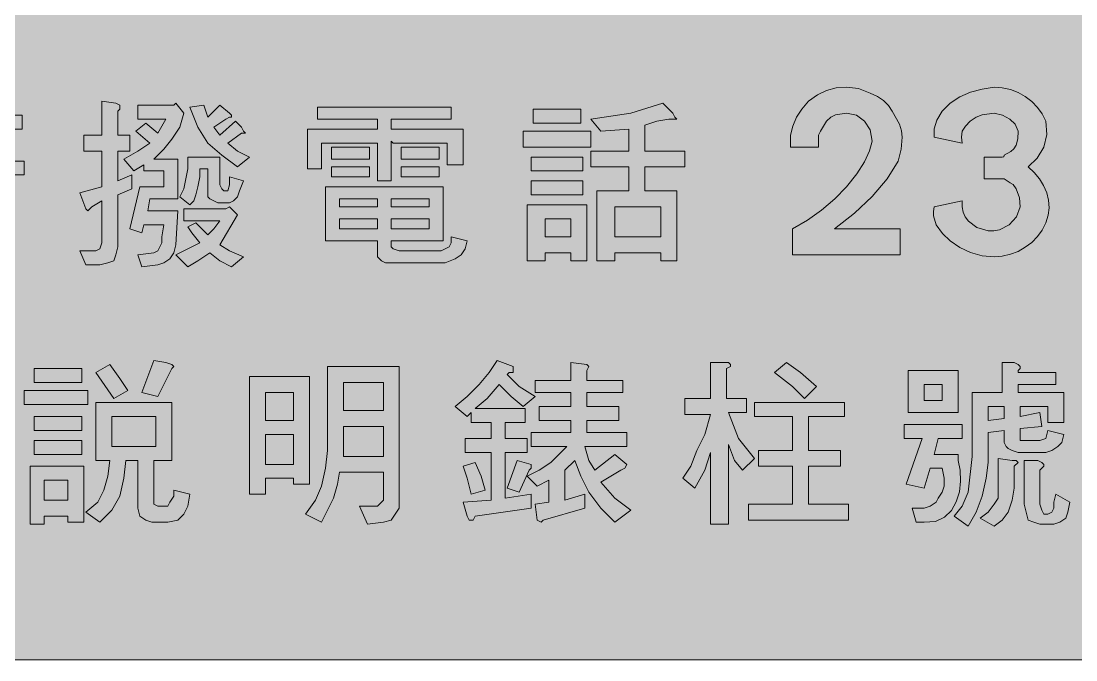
# Model space of a CAD drawing. Header units: metres. Extents: x 10 to 559, y 12 to 260.
# Drawn here: x 247.4 to 342.5, y 12.1 to 69.7 of the extents above; entities that cross this region are included whole.
import ezdxf

# ---------------------------------------------------------------- set-up
doc = ezdxf.new("R2010")
doc.units = ezdxf.units.M
doc.layers.add('FILL_FIREBRICK_C36B00', color=7, linetype='Continuous', true_color=0xc36b00)
doc.layers.add('FILL_WHITE_FFFFFF', color=7, linetype='Continuous', true_color=0xffffff)

msp = doc.modelspace()

# ---------------------------------------------------------------- hatches: boundary and pattern name
at = {"layer": 'FILL_FIREBRICK_C36B00', "true_color": 0xc36b00}
h = msp.add_hatch(color=7, dxfattribs=at)
h.dxf.hatch_style = 1
h.paths.add_polyline_path([(553.76, 259.97), (555.08, 259.58), (556.32, 258.96), (557.46, 258.12), (558.3, 256.98), (558.92, 255.74), (559.31, 254.42), (559.44, 253.08), (559.44, 19.26), (559.31, 17.91), (558.9, 16.56), (558.25, 15.32), (557.46, 14.22), (556.29, 13.28), (555.01, 12.6), (553.69, 12.2), (552.42, 12.06), (17.28, 12.06), (16.04, 12.2), (14.78, 12.6), (13.56, 13.28), (12.42, 14.22), (11.48, 15.36), (10.8, 16.61), (10.4, 17.92), (10.26, 19.26), (10.26, 253.08), (10.4, 254.34), (10.8, 255.6), (11.48, 256.93), (12.42, 258.12), (13.52, 259.04), (14.12, 259.36), (14.76, 259.56), (16.09, 259.97), (17.28, 260.1), (552.42, 260.1), (553.76, 259.97)])
at = {"layer": 'FILL_WHITE_FFFFFF', "true_color": 0xffffff}
h = msp.add_hatch(color=7, dxfattribs=at)
h.dxf.hatch_style = 1
h.paths.add_polyline_path([(316.8, 58.32), (316.8, 59.4), (317, 60.21), (317.34, 61), (317.81, 61.75), (318.42, 62.46), (319.23, 63.04), (320.06, 63.43), (320.93, 63.65), (321.84, 63.72), (322.92, 63.59), (324, 63.18), (324.64, 62.88), (325.19, 62.51), (325.65, 62.07), (325.98, 61.56), (326.63, 60.39), (326.82, 59.79), (326.88, 59.22), (326.77, 58.14), (326.52, 57.06), (325.52, 55.45), (324.18, 53.87), (322.57, 52.35), (320.76, 50.94), (326.7, 50.94), (326.7, 48.6), (316.98, 48.6), (316.98, 50.94), (318.32, 51.71), (319.61, 52.63), (320.8, 53.65), (321.84, 54.72), (322.79, 55.9), (323.48, 56.99), (323.94, 57.99), (324.18, 58.86), (323.99, 59.86), (323.48, 60.66), (322.74, 61.19), (321.84, 61.38), (320.87, 61.22), (320.45, 61), (320.04, 60.66), (319.5, 59.76), (319.34, 59.38), (319.32, 58.86), (319.32, 58.32), (316.8, 58.32)])
h = msp.add_hatch(color=7, dxfattribs=at)
h.dxf.hatch_style = 1
h.paths.add_polyline_path([(337.46, 53.73), (337.14, 54.54), (336.87, 54.95), (336.6, 55.08), (336.06, 55.44), (334.26, 55.44), (334.26, 57.42), (335.88, 57.42), (336.04, 57.44), (336.06, 57.6), (336.67, 57.92), (336.95, 58.16), (337.14, 58.5), (337.3, 59.06), (337.32, 59.76), (337.06, 60.37), (336.58, 60.84), (335.93, 61.18), (335.16, 61.38), (334.08, 61.22), (333.54, 61), (333, 60.66), (332.57, 60.21), (332.28, 59.76), (332.21, 59.22), (332.28, 58.68), (329.76, 59.22), (329.76, 59.95), (330.01, 60.75), (330.49, 61.55), (331.2, 62.28), (332.07, 62.86), (333.04, 63.27), (334.09, 63.55), (335.16, 63.72), (335.9, 63.66), (336.63, 63.5), (337.32, 63.23), (337.97, 62.87), (338.56, 62.42), (339.08, 61.9), (339.51, 61.31), (339.84, 60.66), (339.92, 59.46), (339.64, 58.32), (339.06, 57.32), (338.22, 56.52), (338.78, 56.02), (339.26, 55.45), (339.63, 54.85), (339.91, 54.2), (340.07, 53.53), (340.12, 52.85), (340.04, 52.16), (339.84, 51.48), (339.51, 50.83), (339.08, 50.24), (338.56, 49.72), (337.97, 49.28), (337.32, 48.91), (336.63, 48.65), (335.9, 48.48), (335.16, 48.42), (334.09, 48.52), (333.04, 48.8), (332.07, 49.26), (331.2, 49.86), (330.5, 50.51), (329.94, 51.3), (329.71, 52.11), (329.69, 52.52), (329.76, 52.92), (332.28, 53.46), (332.27, 52.94), (332.37, 52.46), (332.56, 52.02), (332.84, 51.64), (333.62, 51.06), (334.62, 50.76), (335.15, 50.75), (335.65, 50.84), (336.53, 51.3), (337.18, 52.03), (337.5, 52.92), (337.46, 53.73)])
h = msp.add_hatch(color=7, dxfattribs=at)
h.dxf.hatch_style = 1
h.paths.add_polyline_path([(239.4, 61.2), (242.82, 61.2), (242.82, 62.46), (244.08, 62.28), (244.26, 62.28), (244.44, 62.1), (244.44, 61.92), (244.26, 61.74), (244.26, 61.2), (247.5, 61.2), (247.5, 59.94), (244.26, 59.94), (244.26, 59.04), (246.96, 59.04), (246.96, 57.78), (244.26, 57.78), (244.26, 57.06), (247.68, 57.06), (247.68, 55.8), (239.22, 55.8), (239.22, 57.06), (242.82, 57.06), (242.82, 57.78), (239.94, 57.78), (239.94, 59.04), (242.82, 59.04), (242.82, 59.94), (239.4, 59.94), (239.4, 61.2)])
h = msp.add_hatch(color=7, dxfattribs=at)
h.dxf.hatch_style = 1
h.paths.add_polyline_path([(255.96, 62.28), (256.32, 62.1), (256.32, 61.74), (256.14, 61.56), (256.14, 59.4), (257.22, 59.4), (257.22, 57.96), (256.14, 57.96), (256.14, 55.26), (257.4, 55.8), (257.4, 54.54), (256.14, 54), (256.14, 49.32), (255.96, 48.6), (255.78, 48.06), (255.24, 47.88), (254.52, 47.7), (253.26, 47.7), (252.72, 48.96), (254.16, 48.96), (254.52, 49.14), (254.7, 49.68), (254.7, 53.46), (253.8, 52.92), (253.62, 52.74), (253.44, 52.56), (253.26, 52.74), (252.72, 54.18), (254.7, 54.72), (254.7, 57.96), (253.08, 57.96), (253.08, 59.4), (254.7, 59.4), (254.7, 62.46), (255.96, 62.28)])
h = msp.add_hatch(color=7, dxfattribs=at)
h.dxf.hatch_style = 1
h.paths.add_polyline_path([(261.18, 62.1), (261.36, 62.28), (262.08, 61.38), (261.72, 60.12), (261, 59.04), (260.28, 58.14), (259.38, 57.24), (261.54, 57.24), (261.54, 53.64), (259.02, 53.64), (258.84, 52.56), (261.54, 52.56), (261.36, 49.5), (261.18, 48.78), (260.82, 48.24), (260.28, 47.88), (259.74, 47.7), (258.3, 47.52), (257.94, 48.6), (259.38, 48.78), (259.74, 48.96), (260.1, 49.68), (260.1, 50.22), (260.28, 51.3), (258.48, 51.3), (258.3, 50.58), (257.22, 50.94), (258.12, 54.72), (260.28, 54.72), (260.28, 56.16), (258.48, 56.16), (258.48, 56.7), (257.58, 56.16), (256.68, 57.24), (257.94, 57.96), (259.02, 58.68), (257.76, 59.76), (258.66, 60.48), (259.74, 59.58), (260.46, 60.84), (257.94, 60.84), (257.94, 62.1), (261.18, 62.1)])
h = msp.add_hatch(color=7, dxfattribs=at)
h.dxf.hatch_style = 1
h.paths.add_polyline_path([(264.24, 61.02), (265.32, 62.1), (266.22, 61.38), (266.4, 61.2), (266.4, 61.02), (266.22, 61.02), (265.86, 60.84), (264.78, 60.12), (265.32, 59.4), (266.76, 60.66), (267.3, 60.12), (267.48, 59.76), (267.66, 59.58), (267.3, 59.58), (266.04, 58.68), (266.94, 57.96), (268.02, 57.42), (266.94, 56.52), (265.5, 57.6), (264.24, 58.68), (263.34, 60.12), (262.62, 61.92), (263.88, 62.1), (264.24, 61.02)])
h = msp.add_hatch(color=7, dxfattribs=at)
h.dxf.hatch_style = 1
h.paths.add_polyline_path([(286.2, 61.92), (286.2, 60.84), (280.8, 60.84), (280.8, 59.94), (287.28, 59.94), (287.28, 56.7), (285.84, 56.7), (285.84, 58.68), (280.98, 58.68), (280.8, 58.86), (280.8, 55.26), (279.54, 55.26), (279.54, 58.68), (274.5, 58.68), (274.5, 56.34), (273.24, 56.34), (273.24, 59.94), (279.54, 59.94), (279.54, 60.84), (274.14, 60.84), (274.14, 61.92), (286.2, 61.92)])
h = msp.add_hatch(color=7, dxfattribs=at)
h.dxf.hatch_style = 1
h.paths.add_polyline_path([(305.28, 62.28), (306.18, 61.38), (306.36, 61.02), (306.54, 60.84), (305.82, 60.84), (304.74, 60.66), (303.66, 60.3), (303.66, 57.96), (307.26, 57.96), (307.26, 56.52), (303.66, 56.52), (303.66, 54.36), (306.54, 54.36), (306.54, 48.06), (305.1, 48.06), (305.1, 48.78), (300.96, 48.78), (300.96, 48.06), (299.34, 48.06), (299.34, 54.36), (302.22, 54.36), (302.22, 56.52), (298.8, 56.52), (298.8, 57.96), (302.22, 57.96), (302.22, 59.94), (299.7, 59.76), (298.8, 60.84), (302.4, 61.38), (305.28, 62.28)])
h.paths.add_polyline_path([(305.1, 52.92), (300.96, 52.92), (300.96, 50.22), (305.1, 50.22), (305.1, 52.92)], flags=16)
h = msp.add_hatch(color=7, dxfattribs=at)
h.dxf.hatch_style = 1
h.paths.add_polyline_path([(297.9, 61.74), (297.9, 60.48), (293.58, 60.48), (293.58, 61.74), (297.9, 61.74)])
h = msp.add_hatch(color=7, dxfattribs=at)
h.dxf.hatch_style = 1
h.paths.add_polyline_path([(298.8, 59.76), (298.8, 58.32), (292.68, 58.32), (292.68, 59.76), (298.8, 59.76)])
h = msp.add_hatch(color=7, dxfattribs=at)
h.dxf.hatch_style = 1
h.paths.add_polyline_path([(278.82, 58.32), (278.82, 57.24), (275.4, 57.24), (275.4, 58.32), (278.82, 58.32)])
h = msp.add_hatch(color=7, dxfattribs=at)
h.dxf.hatch_style = 1
h.paths.add_polyline_path([(285.12, 58.32), (285.12, 57.24), (281.7, 57.24), (281.7, 58.32), (285.12, 58.32)])
h = msp.add_hatch(color=7, dxfattribs=at)
h.dxf.hatch_style = 1
h.paths.add_polyline_path([(265.32, 54.9), (265.5, 54.54), (265.68, 54.36), (266.04, 54.36), (266.22, 54.9), (266.22, 55.62), (267.48, 55.26), (267.12, 54.36), (266.94, 53.82), (266.76, 53.64), (266.58, 53.46), (266.22, 53.28), (265.14, 53.28), (264.78, 53.46), (264.42, 53.64), (264.24, 53.82), (264.24, 56.34), (263.52, 56.34), (263.52, 55.62), (263.34, 54.72), (263.16, 54), (262.98, 53.46), (262.62, 53.1), (261.72, 53.82), (262.08, 54.54), (262.44, 56.34), (262.44, 57.42), (265.32, 57.42), (265.32, 54.9)])
h = msp.add_hatch(color=7, dxfattribs=at)
h.dxf.hatch_style = 1
h.paths.add_polyline_path([(298.08, 57.42), (298.08, 56.16), (293.4, 56.16), (293.4, 57.42), (298.08, 57.42)])
h = msp.add_hatch(color=7, dxfattribs=at)
h.dxf.hatch_style = 1
h.paths.add_polyline_path([(278.82, 56.52), (278.82, 55.62), (275.4, 55.62), (275.4, 56.52), (278.82, 56.52)])
h = msp.add_hatch(color=7, dxfattribs=at)
h.dxf.hatch_style = 1
h.paths.add_polyline_path([(285.12, 56.52), (285.12, 55.62), (281.7, 55.62), (281.7, 56.52), (285.12, 56.52)])
h = msp.add_hatch(color=7, dxfattribs=at)
h.dxf.hatch_style = 1
h.paths.add_polyline_path([(298.08, 55.26), (298.08, 54), (293.4, 54), (293.4, 55.26), (298.08, 55.26)])
h = msp.add_hatch(color=7, dxfattribs=at)
h.dxf.hatch_style = 1
h.paths.add_polyline_path([(280.98, 49.14), (281.52, 48.96), (285.3, 48.96), (285.66, 49.14), (286.02, 49.32), (286.2, 49.68), (286.2, 50.22), (287.64, 49.86), (287.46, 49.14), (287.1, 48.6), (286.56, 48.24), (285.66, 47.88), (280.26, 47.88), (279.9, 48.06), (279.54, 48.42), (279.54, 49.86), (274.86, 49.86), (274.86, 54.72), (285.48, 54.72), (285.48, 49.86), (280.8, 49.86), (280.8, 49.32), (280.98, 49.14)])
h.paths.add_polyline_path([(284.22, 52.92), (284.22, 53.64), (280.8, 53.64), (280.8, 52.92), (284.22, 52.92)], flags=16)
h.paths.add_polyline_path([(276.12, 52.92), (279.54, 52.92), (279.54, 53.64), (276.12, 53.64), (276.12, 52.92)], flags=16)
h.paths.add_polyline_path([(280.8, 51.84), (280.8, 50.94), (284.22, 50.94), (284.22, 51.84), (280.8, 51.84)], flags=16)
h.paths.add_polyline_path([(279.54, 51.84), (276.12, 51.84), (276.12, 50.94), (279.54, 50.94), (279.54, 51.84)], flags=16)
h = msp.add_hatch(color=7, dxfattribs=at)
h.dxf.hatch_style = 1
h.paths.add_polyline_path([(265.86, 52.74), (266.22, 52.92), (266.94, 52.2), (265.32, 49.5), (266.22, 48.96), (267.48, 48.42), (266.4, 47.52), (265.32, 48.06), (264.42, 48.78), (263.34, 48.06), (262.44, 47.52), (261.36, 48.6), (263.52, 49.68), (262.8, 50.58), (262.44, 51.12), (263.16, 51.48), (264.24, 50.4), (264.78, 50.94), (265.32, 51.66), (262.08, 51.66), (262.08, 52.74), (265.86, 52.74)])
h = msp.add_hatch(color=7, dxfattribs=at)
h.dxf.hatch_style = 1
h.paths.add_polyline_path([(298.44, 53.1), (298.44, 48.06), (297, 48.06), (297, 48.78), (294.66, 48.78), (294.66, 48.06), (293.04, 48.06), (293.04, 53.1), (298.44, 53.1)])
h.paths.add_polyline_path([(297, 51.84), (294.66, 51.84), (294.66, 50.22), (297, 50.22), (297, 51.84)], flags=16)
h = msp.add_hatch(color=7, dxfattribs=at)
h.dxf.hatch_style = 1
h.paths.add_polyline_path([(259.38, 39.06), (260.46, 38.88), (261, 38.7), (261.18, 38.52), (261, 38.34), (259.74, 35.82), (258.3, 36.18), (259.38, 39.06)])
h = msp.add_hatch(color=7, dxfattribs=at)
h.dxf.hatch_style = 1
h.paths.add_polyline_path([(287.64, 35.82), (288.72, 36.9), (289.62, 37.98), (290.34, 39.06), (291.78, 38.52), (291.78, 37.98), (291.42, 37.98), (291.24, 37.8), (292.32, 36.72), (293.76, 35.82), (292.68, 34.92), (291.6, 35.82), (290.52, 36.9), (289.44, 35.64), (288.36, 34.74), (292.86, 34.74), (292.86, 33.48), (291.06, 33.48), (291.06, 32.04), (293.04, 32.04), (293.04, 30.78), (291.06, 30.78), (291.06, 26.64), (293.4, 27), (293.4, 25.74), (288.36, 25.02), (288.18, 24.66), (287.82, 24.66), (287.64, 25.02), (287.28, 26.28), (289.8, 26.46), (289.8, 30.78), (287.46, 30.78), (287.46, 32.04), (289.8, 32.04), (289.8, 33.48), (288, 33.48), (288, 34.38), (287.64, 34.02), (286.56, 34.92), (287.64, 35.82)])
h = msp.add_hatch(color=7, dxfattribs=at)
h.dxf.hatch_style = 1
h.paths.add_polyline_path([(252.9, 38.34), (252.9, 37.08), (248.58, 37.08), (248.58, 38.34), (252.9, 38.34)])
h = msp.add_hatch(color=7, dxfattribs=at)
h.dxf.hatch_style = 1
h.paths.add_polyline_path([(254.16, 37.98), (255.42, 38.7), (256.32, 37.44), (257.04, 36.36), (255.78, 35.64), (254.16, 37.98)])
h = msp.add_hatch(color=7, dxfattribs=at)
h.dxf.hatch_style = 1
h.paths.add_polyline_path([(280.8, 24.66), (280.08, 24.48), (278.64, 24.3), (277.92, 25.92), (279.54, 25.92), (280.08, 26.46), (280.08, 28.98), (276.12, 28.98), (275.94, 27.9), (275.58, 26.64), (274.5, 24.48), (273.06, 25.2), (273.96, 26.46), (274.5, 27.72), (274.86, 29.34), (275.04, 30.96), (275.04, 38.52), (281.52, 38.52), (281.52, 25.74), (280.8, 24.66)])
h.paths.add_polyline_path([(276.48, 37.08), (276.48, 34.56), (280.08, 34.56), (280.08, 37.08), (276.48, 37.08)], flags=16)
h.paths.add_polyline_path([(280.08, 33.12), (276.48, 33.12), (276.48, 30.42), (280.08, 30.42), (280.08, 33.12)], flags=16)
h = msp.add_hatch(color=7, dxfattribs=at)
h.dxf.hatch_style = 1
h.paths.add_polyline_path([(297, 37.26), (297, 38.88), (298.44, 38.7), (298.62, 38.52), (298.44, 38.16), (298.44, 37.26), (301.68, 37.26), (301.68, 36.18), (298.44, 36.18), (298.44, 34.92), (301.32, 34.92), (301.32, 33.66), (298.44, 33.66), (298.44, 32.58), (302.04, 32.58), (302.04, 31.32), (298.26, 31.32), (298.62, 30.06), (299.16, 29.16), (300.96, 30.6), (302.04, 29.7), (301.86, 29.34), (301.5, 29.16), (299.7, 28.08), (300.96, 26.64), (302.4, 25.56), (300.96, 24.48), (299.7, 25.74), (298.62, 27.18), (297.9, 28.62), (297.36, 30.06), (296.46, 29.16), (296.46, 26.46), (298.26, 27), (298.26, 25.74), (294.48, 24.66), (294.3, 24.48), (293.94, 24.66), (293.76, 26.1), (295.02, 26.28), (295.02, 28.26), (293.94, 27.72), (293.04, 28.62), (294.12, 29.16), (295.2, 29.88), (296.64, 31.32), (293.4, 31.32), (293.4, 32.58), (297, 32.58), (297, 33.66), (294.12, 33.66), (294.12, 34.92), (297, 34.92), (297, 36.18), (293.76, 36.18), (293.76, 37.26), (297, 37.26)])
h = msp.add_hatch(color=7, dxfattribs=at)
h.dxf.hatch_style = 1
h.paths.add_polyline_path([(310.86, 38.88), (311.22, 38.88), (311.4, 38.7), (311.4, 38.52), (311.04, 38.34), (311.04, 35.64), (312.84, 35.64), (312.84, 34.38), (311.22, 34.38), (312.12, 32.04), (313.56, 30.24), (312.48, 29.16), (311.76, 30.06), (311.22, 31.5), (311.22, 24.3), (309.6, 24.3), (309.6, 30.78), (309.06, 29.16), (308.16, 27.54), (307.08, 28.44), (307.8, 29.52), (308.34, 30.96), (309.06, 32.4), (309.6, 34.2), (307.26, 34.2), (307.26, 35.64), (309.6, 35.64), (309.6, 38.88), (310.86, 38.88)])
h = msp.add_hatch(color=7, dxfattribs=at)
h.dxf.hatch_style = 1
h.paths.add_polyline_path([(317.7, 37.98), (319.14, 36.72), (318.06, 35.64), (316.98, 36.72), (315.36, 37.98), (316.44, 38.88), (317.7, 37.98)])
h = msp.add_hatch(color=7, dxfattribs=at)
h.dxf.hatch_style = 1
h.paths.add_polyline_path([(331.92, 34.38), (327.42, 34.38), (327.42, 38.16), (331.92, 38.16), (331.92, 34.38)])
h.paths.add_polyline_path([(330.48, 36.9), (328.86, 36.9), (328.86, 35.46), (330.48, 35.46), (330.48, 36.9)], flags=16)
h = msp.add_hatch(color=7, dxfattribs=at)
h.dxf.hatch_style = 1
h.paths.add_polyline_path([(335.88, 38.88), (336.96, 38.88), (337.32, 38.7), (337.5, 38.52), (337.5, 38.34), (337.32, 38.16), (337.32, 37.98), (340.74, 37.98), (340.74, 36.9), (337.32, 36.9), (337.32, 36.18), (341.46, 36.18), (341.46, 33.48), (340.02, 33.48), (340.02, 34.92), (337.5, 34.92), (337.5, 34.02), (339.3, 34.38), (339.48, 33.12), (337.5, 32.94), (337.5, 31.86), (339.3, 31.86), (339.84, 32.04), (340.02, 32.76), (341.46, 32.4), (341.28, 31.68), (340.92, 31.32), (340.38, 30.96), (339.84, 30.78), (337.32, 30.78), (336.78, 30.96), (336.42, 31.14), (336.24, 31.32), (336.06, 31.68), (336.06, 32.76), (334.62, 32.58), (334.62, 29.88), (334.44, 28.44), (334.08, 26.82), (333.54, 25.38), (332.82, 24.12), (331.56, 25.02), (332.28, 25.92), (332.82, 27.18), (333.18, 30.42), (333.18, 36.18), (335.88, 36.18), (335.88, 38.88)])
h.paths.add_polyline_path([(336.06, 34.92), (334.62, 34.92), (334.62, 33.66), (336.06, 33.84), (336.06, 34.92)], flags=16)
h = msp.add_hatch(color=7, dxfattribs=at)
h.dxf.hatch_style = 1
h.paths.add_polyline_path([(271.98, 27.9), (271.98, 28.44), (269.46, 28.44), (269.46, 27), (268.02, 27), (268.02, 37.62), (273.42, 37.62), (273.42, 27.9), (271.98, 27.9)])
h.paths.add_polyline_path([(269.46, 36.18), (269.46, 33.66), (271.98, 33.66), (271.98, 36.18), (269.46, 36.18)], flags=16)
h.paths.add_polyline_path([(271.98, 32.4), (269.46, 32.4), (269.46, 29.7), (271.98, 29.7), (271.98, 32.4)], flags=16)
h = msp.add_hatch(color=7, dxfattribs=at)
h.dxf.hatch_style = 1
h.paths.add_polyline_path([(253.44, 36.36), (253.44, 35.1), (247.68, 35.1), (247.68, 36.36), (253.44, 36.36)])
h = msp.add_hatch(color=7, dxfattribs=at)
h.dxf.hatch_style = 1
h.paths.add_polyline_path([(261, 35.28), (261, 30.06), (259.38, 30.06), (259.38, 26.1), (259.74, 25.92), (260.64, 25.92), (260.82, 26.28), (261.18, 26.82), (261.18, 27.36), (262.62, 27), (262.44, 25.92), (262.08, 25.2), (261.54, 24.66), (260.64, 24.48), (259.2, 24.48), (258.66, 24.66), (258.12, 25.02), (257.94, 25.74), (257.94, 30.06), (256.86, 30.06), (256.68, 28.44), (256.32, 26.82), (255.6, 25.56), (254.52, 24.48), (253.26, 25.38), (254.34, 26.28), (254.88, 27.36), (255.24, 28.62), (255.42, 30.06), (254.16, 30.06), (254.16, 35.28), (261, 35.28)])
h.paths.add_polyline_path([(259.56, 34.02), (255.6, 34.02), (255.6, 31.32), (259.56, 31.32), (259.56, 34.02)], flags=16)
h = msp.add_hatch(color=7, dxfattribs=at)
h.dxf.hatch_style = 1
h.paths.add_polyline_path([(321.66, 35.28), (321.66, 34.02), (318.42, 34.02), (318.42, 30.96), (321.3, 30.96), (321.3, 29.52), (318.42, 29.52), (318.42, 26.1), (322.02, 26.1), (322.02, 24.66), (313.02, 24.66), (313.02, 26.1), (316.98, 26.1), (316.98, 29.52), (313.92, 29.52), (313.92, 30.96), (316.98, 30.96), (316.98, 34.02), (313.56, 34.02), (313.56, 35.28), (321.66, 35.28)])
h = msp.add_hatch(color=7, dxfattribs=at)
h.dxf.hatch_style = 1
h.paths.add_polyline_path([(252.9, 34.02), (252.9, 32.76), (248.58, 32.76), (248.58, 34.02), (252.9, 34.02)])
h = msp.add_hatch(color=7, dxfattribs=at)
h.dxf.hatch_style = 1
h.paths.add_polyline_path([(332.28, 33.3), (332.28, 32.04), (330.12, 32.04), (329.76, 30.6), (331.92, 30.6), (331.92, 30.06), (332.1, 29.16), (332.14, 28.19), (332.03, 27.23), (331.75, 26.32), (331.31, 25.53), (330.69, 24.92), (329.88, 24.55), (328.86, 24.48), (328.14, 24.48), (327.78, 25.74), (328.86, 25.74), (329.4, 25.92), (329.94, 26.28), (330.12, 26.64), (330.48, 27.18), (330.66, 27.72), (330.66, 28.44), (330.48, 29.34), (329.4, 29.34), (328.86, 27.54), (327.24, 27.9), (328.68, 32.04), (327.06, 32.04), (327.06, 33.3), (332.28, 33.3)])
h = msp.add_hatch(color=7, dxfattribs=at)
h.dxf.hatch_style = 1
h.paths.add_polyline_path([(252.9, 31.86), (252.9, 30.6), (248.58, 30.6), (248.58, 31.86), (252.9, 31.86)])
h = msp.add_hatch(color=7, dxfattribs=at)
h.dxf.hatch_style = 1
h.paths.add_polyline_path([(253.08, 29.52), (253.08, 24.48), (251.64, 24.48), (251.64, 25.02), (249.48, 25.02), (249.48, 24.3), (248.22, 24.3), (248.22, 29.52), (253.08, 29.52)])
h.paths.add_polyline_path([(251.64, 28.26), (249.48, 28.26), (249.48, 26.46), (251.64, 26.46), (251.64, 28.26)], flags=16)
h = msp.add_hatch(color=7, dxfattribs=at)
h.dxf.hatch_style = 1
h.paths.add_polyline_path([(288.9, 28.62), (289.26, 27.36), (288, 27), (287.64, 28.44), (287.28, 29.52), (288.36, 29.88), (288.9, 28.62)])
h = msp.add_hatch(color=7, dxfattribs=at)
h.dxf.hatch_style = 1
h.paths.add_polyline_path([(292.14, 30.06), (293.4, 29.7), (293.4, 29.34), (293.22, 29.16), (292.32, 27.18), (291.24, 27.54), (292.14, 30.06)])
h = msp.add_hatch(color=7, dxfattribs=at)
h.dxf.hatch_style = 1
h.paths.add_polyline_path([(334.62, 25.38), (335.16, 26.1), (335.52, 26.64), (335.52, 30.24), (336.78, 30.06), (337.14, 30.06), (337.32, 29.88), (336.96, 29.52), (336.96, 27.54), (336.78, 26.46), (336.42, 25.38), (335.88, 24.66), (335.16, 24.12), (333.9, 24.84), (334.62, 25.38)])
h = msp.add_hatch(color=7, dxfattribs=at)
h.dxf.hatch_style = 1
h.paths.add_polyline_path([(339.12, 30.06), (339.48, 29.88), (339.66, 29.7), (339.66, 29.52), (339.3, 29.16), (339.3, 26.1), (339.48, 25.56), (339.66, 25.2), (340.02, 25.2), (340.38, 25.38), (340.56, 25.74), (340.56, 26.28), (340.74, 27), (342, 26.28), (341.82, 25.38), (341.64, 24.84), (341.1, 24.48), (340.56, 24.3), (339.3, 24.3), (338.76, 24.48), (338.22, 24.66), (337.86, 26.1), (337.86, 30.06), (339.12, 30.06)])

# ---------------------------------------------------------------- linework, layer by layer
at = {"layer": 'FILL_FIREBRICK_C36B00', "lineweight": 0, "true_color": 0xc36b00}
msp.add_lwpolyline([(17.28, 260.1), (552.42, 260.1), (553.76, 259.97), (555.08, 259.58), (556.32, 258.96), (557.46, 258.12), (558.3, 256.98), (558.92, 255.74), (559.31, 254.42), (559.44, 253.08), (559.44, 19.26), (559.31, 17.91), (558.9, 16.56), (558.25, 15.32), (557.46, 14.22), (556.29, 13.28), (555.01, 12.6), (553.69, 12.2), (552.42, 12.06), (17.28, 12.06)], dxfattribs=at)
at = {"layer": 'FILL_WHITE_FFFFFF', "lineweight": 0, "true_color": 0xffffff}
for points in [[(316.8, 58.32), (316.8, 59.4), (317, 60.21), (317.34, 61), (317.81, 61.75), (318.42, 62.46), (319.23, 63.04), (320.06, 63.43), (320.93, 63.65), (321.84, 63.72), (322.92, 63.59), (324, 63.18), (324.64, 62.88), (325.19, 62.51), (325.65, 62.07), (325.98, 61.56), (326.63, 60.39), (326.82, 59.79), (326.88, 59.22), (326.77, 58.14), (326.52, 57.06), (325.52, 55.45), (324.18, 53.87), (322.57, 52.35), (320.76, 50.94), (326.7, 50.94), (326.7, 48.6), (316.98, 48.6), (316.98, 50.94), (318.32, 51.71), (319.61, 52.63), (320.8, 53.65), (321.84, 54.72), (322.79, 55.9), (323.48, 56.99), (323.94, 57.99), (324.18, 58.86), (323.99, 59.86), (323.48, 60.66), (322.74, 61.19), (321.84, 61.38), (320.87, 61.22), (320.45, 61), (320.04, 60.66), (319.5, 59.76), (319.34, 59.38), (319.32, 58.86), (319.32, 58.32)], [(337.46, 53.73), (337.14, 54.54), (336.87, 54.95), (336.6, 55.08), (336.06, 55.44), (334.26, 55.44), (334.26, 57.42), (335.88, 57.42), (336.04, 57.44), (336.06, 57.6), (336.67, 57.92), (336.95, 58.16), (337.14, 58.5), (337.3, 59.06), (337.32, 59.76), (337.06, 60.37), (336.58, 60.84), (335.93, 61.18), (335.16, 61.38), (334.08, 61.22), (333.54, 61), (333, 60.66), (332.57, 60.21), (332.28, 59.76), (332.21, 59.22), (332.28, 58.68), (329.76, 59.22), (329.76, 59.95), (330.01, 60.75), (330.49, 61.55), (331.2, 62.28), (332.07, 62.86), (333.04, 63.27), (334.09, 63.55), (335.16, 63.72), (335.9, 63.66), (336.63, 63.5), (337.32, 63.23), (337.97, 62.87), (338.56, 62.42), (339.08, 61.9), (339.51, 61.31), (339.84, 60.66), (339.92, 59.46), (339.64, 58.32), (339.06, 57.32), (338.22, 56.52), (338.78, 56.02), (339.26, 55.45), (339.63, 54.85), (339.91, 54.2), (340.07, 53.53), (340.12, 52.85), (340.04, 52.16), (339.84, 51.48), (339.51, 50.83), (339.08, 50.24), (338.56, 49.72), (337.97, 49.28), (337.32, 48.91), (336.63, 48.65), (335.9, 48.48), (335.16, 48.42), (334.09, 48.52), (333.04, 48.8), (332.07, 49.26), (331.2, 49.86), (330.5, 50.51), (329.94, 51.3), (329.71, 52.11), (329.69, 52.52), (329.76, 52.92), (332.28, 53.46), (332.27, 52.94), (332.37, 52.46), (332.56, 52.02), (332.84, 51.64), (333.62, 51.06), (334.62, 50.76), (335.15, 50.75), (335.65, 50.84), (336.53, 51.3), (337.18, 52.03), (337.5, 52.92)], [(255.96, 62.28), (256.32, 62.1), (256.32, 61.74), (256.14, 61.56), (256.14, 59.4), (257.22, 59.4), (257.22, 57.96), (256.14, 57.96), (256.14, 55.26), (257.4, 55.8), (257.4, 54.54), (256.14, 54), (256.14, 49.32), (255.96, 48.6), (255.78, 48.06), (255.24, 47.88), (254.52, 47.7), (253.26, 47.7), (252.72, 48.96), (254.16, 48.96), (254.52, 49.14), (254.7, 49.68), (254.7, 53.46), (253.8, 52.92), (253.62, 52.74), (253.44, 52.56), (253.26, 52.74), (252.72, 54.18), (254.7, 54.72), (254.7, 57.96), (253.08, 57.96), (253.08, 59.4), (254.7, 59.4), (254.7, 62.46)], [(261.18, 62.1), (261.36, 62.28), (262.08, 61.38), (261.72, 60.12), (261, 59.04), (260.28, 58.14), (259.38, 57.24), (261.54, 57.24), (261.54, 53.64), (259.02, 53.64), (258.84, 52.56), (261.54, 52.56), (261.36, 49.5), (261.18, 48.78), (260.82, 48.24), (260.28, 47.88), (259.74, 47.7), (258.3, 47.52), (257.94, 48.6), (259.38, 48.78), (259.74, 48.96), (260.1, 49.68), (260.1, 50.22), (260.28, 51.3), (258.48, 51.3), (258.3, 50.58), (257.22, 50.94), (258.12, 54.72), (260.28, 54.72), (260.28, 56.16), (258.48, 56.16), (258.48, 56.7), (257.58, 56.16), (256.68, 57.24), (257.94, 57.96), (259.02, 58.68), (257.76, 59.76), (258.66, 60.48), (259.74, 59.58), (260.46, 60.84), (257.94, 60.84), (257.94, 62.1)], [(264.24, 61.02), (265.32, 62.1), (266.22, 61.38), (266.4, 61.2), (266.4, 61.02), (266.22, 61.02), (265.86, 60.84), (264.78, 60.12), (265.32, 59.4), (266.76, 60.66), (267.3, 60.12), (267.48, 59.76), (267.66, 59.58), (267.3, 59.58), (266.04, 58.68), (266.94, 57.96), (268.02, 57.42), (266.94, 56.52), (265.5, 57.6), (264.24, 58.68), (263.34, 60.12), (262.62, 61.92), (263.88, 62.1)], [(286.2, 61.92), (286.2, 60.84), (280.8, 60.84), (280.8, 59.94), (287.28, 59.94), (287.28, 56.7), (285.84, 56.7), (285.84, 58.68), (280.98, 58.68), (280.8, 58.86), (280.8, 55.26), (279.54, 55.26), (279.54, 58.68), (274.5, 58.68), (274.5, 56.34), (273.24, 56.34), (273.24, 59.94), (279.54, 59.94), (279.54, 60.84), (274.14, 60.84), (274.14, 61.92)], [(305.28, 62.28), (306.18, 61.38), (306.36, 61.02), (306.54, 60.84), (305.82, 60.84), (304.74, 60.66), (303.66, 60.3), (303.66, 57.96), (307.26, 57.96), (307.26, 56.52), (303.66, 56.52), (303.66, 54.36), (306.54, 54.36), (306.54, 48.06), (305.1, 48.06), (305.1, 48.78), (300.96, 48.78), (300.96, 48.06), (299.34, 48.06), (299.34, 54.36), (302.22, 54.36), (302.22, 56.52), (298.8, 56.52), (298.8, 57.96), (302.22, 57.96), (302.22, 59.94), (299.7, 59.76), (298.8, 60.84), (302.4, 61.38)], [(297.9, 61.74), (297.9, 60.48), (293.58, 60.48), (293.58, 61.74)], [(298.8, 59.76), (298.8, 58.32), (292.68, 58.32), (292.68, 59.76)], [(278.82, 58.32), (278.82, 57.24), (275.4, 57.24), (275.4, 58.32)], [(285.12, 58.32), (285.12, 57.24), (281.7, 57.24), (281.7, 58.32)], [(265.32, 54.9), (265.5, 54.54), (265.68, 54.36), (266.04, 54.36), (266.22, 54.9), (266.22, 55.62), (267.48, 55.26), (267.12, 54.36), (266.94, 53.82), (266.76, 53.64), (266.58, 53.46), (266.22, 53.28), (265.14, 53.28), (264.78, 53.46), (264.42, 53.64), (264.24, 53.82), (264.24, 56.34), (263.52, 56.34), (263.52, 55.62), (263.34, 54.72), (263.16, 54), (262.98, 53.46), (262.62, 53.1), (261.72, 53.82), (262.08, 54.54), (262.44, 56.34), (262.44, 57.42), (265.32, 57.42)], [(298.08, 57.42), (298.08, 56.16), (293.4, 56.16), (293.4, 57.42)], [(278.82, 56.52), (278.82, 55.62), (275.4, 55.62), (275.4, 56.52)], [(285.12, 56.52), (285.12, 55.62), (281.7, 55.62), (281.7, 56.52)], [(298.08, 55.26), (298.08, 54), (293.4, 54), (293.4, 55.26)], [(280.98, 49.14), (281.52, 48.96), (285.3, 48.96), (285.66, 49.14), (286.02, 49.32), (286.2, 49.68), (286.2, 50.22), (287.64, 49.86), (287.46, 49.14), (287.1, 48.6), (286.56, 48.24), (285.66, 47.88), (280.26, 47.88), (279.9, 48.06), (279.54, 48.42), (279.54, 49.86), (274.86, 49.86), (274.86, 54.72), (285.48, 54.72), (285.48, 49.86), (280.8, 49.86), (280.8, 49.32)], [(276.12, 52.92), (279.54, 52.92), (279.54, 53.64), (276.12, 53.64)], [(284.22, 52.92), (284.22, 53.64), (280.8, 53.64), (280.8, 52.92)], [(265.86, 52.74), (266.22, 52.92), (266.94, 52.2), (265.32, 49.5), (266.22, 48.96), (267.48, 48.42), (266.4, 47.52), (265.32, 48.06), (264.42, 48.78), (263.34, 48.06), (262.44, 47.52), (261.36, 48.6), (263.52, 49.68), (262.8, 50.58), (262.44, 51.12), (263.16, 51.48), (264.24, 50.4), (264.78, 50.94), (265.32, 51.66), (262.08, 51.66), (262.08, 52.74)], [(298.44, 53.1), (298.44, 48.06), (297, 48.06), (297, 48.78), (294.66, 48.78), (294.66, 48.06), (293.04, 48.06), (293.04, 53.1)], [(305.1, 52.92), (300.96, 52.92), (300.96, 50.22), (305.1, 50.22)], [(279.54, 51.84), (276.12, 51.84), (276.12, 50.94), (279.54, 50.94)], [(280.8, 51.84), (280.8, 50.94), (284.22, 50.94), (284.22, 51.84)], [(297, 51.84), (294.66, 51.84), (294.66, 50.22), (297, 50.22)], [(259.38, 39.06), (260.46, 38.88), (261, 38.7), (261.18, 38.52), (261, 38.34), (259.74, 35.82), (258.3, 36.18)], [(287.64, 35.82), (288.72, 36.9), (289.62, 37.98), (290.34, 39.06), (291.78, 38.52), (291.78, 37.98), (291.42, 37.98), (291.24, 37.8), (292.32, 36.72), (293.76, 35.82), (292.68, 34.92), (291.6, 35.82), (290.52, 36.9), (289.44, 35.64), (288.36, 34.74), (292.86, 34.74), (292.86, 33.48), (291.06, 33.48), (291.06, 32.04), (293.04, 32.04), (293.04, 30.78), (291.06, 30.78), (291.06, 26.64), (293.4, 27), (293.4, 25.74), (288.36, 25.02), (288.18, 24.66), (287.82, 24.66), (287.64, 25.02), (287.28, 26.28), (289.8, 26.46), (289.8, 30.78), (287.46, 30.78), (287.46, 32.04), (289.8, 32.04), (289.8, 33.48), (288, 33.48), (288, 34.38), (287.64, 34.02), (286.56, 34.92)], [(252.9, 38.34), (252.9, 37.08), (248.58, 37.08), (248.58, 38.34)], [(254.16, 37.98), (255.42, 38.7), (256.32, 37.44), (257.04, 36.36), (255.78, 35.64)], [(280.8, 24.66), (280.08, 24.48), (278.64, 24.3), (277.92, 25.92), (279.54, 25.92), (280.08, 26.46), (280.08, 28.98), (276.12, 28.98), (275.94, 27.9), (275.58, 26.64), (274.5, 24.48), (273.06, 25.2), (273.96, 26.46), (274.5, 27.72), (274.86, 29.34), (275.04, 30.96), (275.04, 38.52), (281.52, 38.52), (281.52, 25.74)], [(297, 37.26), (297, 38.88), (298.44, 38.7), (298.62, 38.52), (298.44, 38.16), (298.44, 37.26), (301.68, 37.26), (301.68, 36.18), (298.44, 36.18), (298.44, 34.92), (301.32, 34.92), (301.32, 33.66), (298.44, 33.66), (298.44, 32.58), (302.04, 32.58), (302.04, 31.32), (298.26, 31.32), (298.62, 30.06), (299.16, 29.16), (300.96, 30.6), (302.04, 29.7), (301.86, 29.34), (301.5, 29.16), (299.7, 28.08), (300.96, 26.64), (302.4, 25.56), (300.96, 24.48), (299.7, 25.74), (298.62, 27.18), (297.9, 28.62), (297.36, 30.06), (296.46, 29.16), (296.46, 26.46), (298.26, 27), (298.26, 25.74), (294.48, 24.66), (294.3, 24.48), (293.94, 24.66), (293.76, 26.1), (295.02, 26.28), (295.02, 28.26), (293.94, 27.72), (293.04, 28.62), (294.12, 29.16), (295.2, 29.88), (296.64, 31.32), (293.4, 31.32), (293.4, 32.58), (297, 32.58), (297, 33.66), (294.12, 33.66), (294.12, 34.92), (297, 34.92), (297, 36.18), (293.76, 36.18), (293.76, 37.26)], [(310.86, 38.88), (311.22, 38.88), (311.4, 38.7), (311.4, 38.52), (311.04, 38.34), (311.04, 35.64), (312.84, 35.64), (312.84, 34.38), (311.22, 34.38), (312.12, 32.04), (313.56, 30.24), (312.48, 29.16), (311.76, 30.06), (311.22, 31.5), (311.22, 24.3), (309.6, 24.3), (309.6, 30.78), (309.06, 29.16), (308.16, 27.54), (307.08, 28.44), (307.8, 29.52), (308.34, 30.96), (309.06, 32.4), (309.6, 34.2), (307.26, 34.2), (307.26, 35.64), (309.6, 35.64), (309.6, 38.88)], [(317.7, 37.98), (319.14, 36.72), (318.06, 35.64), (316.98, 36.72), (315.36, 37.98), (316.44, 38.88)], [(331.92, 34.38), (327.42, 34.38), (327.42, 38.16), (331.92, 38.16)], [(335.88, 38.88), (336.96, 38.88), (337.32, 38.7), (337.5, 38.52), (337.5, 38.34), (337.32, 38.16), (337.32, 37.98), (340.74, 37.98), (340.74, 36.9), (337.32, 36.9), (337.32, 36.18), (341.46, 36.18), (341.46, 33.48), (340.02, 33.48), (340.02, 34.92), (337.5, 34.92), (337.5, 34.02), (339.3, 34.38), (339.48, 33.12), (337.5, 32.94), (337.5, 31.86), (339.3, 31.86), (339.84, 32.04), (340.02, 32.76), (341.46, 32.4), (341.28, 31.68), (340.92, 31.32), (340.38, 30.96), (339.84, 30.78), (337.32, 30.78), (336.78, 30.96), (336.42, 31.14), (336.24, 31.32), (336.06, 31.68), (336.06, 32.76), (334.62, 32.58), (334.62, 29.88), (334.44, 28.44), (334.08, 26.82), (333.54, 25.38), (332.82, 24.12), (331.56, 25.02), (332.28, 25.92), (332.82, 27.18), (333.18, 30.42), (333.18, 36.18), (335.88, 36.18)], [(271.98, 27.9), (271.98, 28.44), (269.46, 28.44), (269.46, 27), (268.02, 27), (268.02, 37.62), (273.42, 37.62), (273.42, 27.9)], [(253.44, 36.36), (253.44, 35.1), (247.68, 35.1), (247.68, 36.36)], [(269.46, 36.18), (269.46, 33.66), (271.98, 33.66), (271.98, 36.18)], [(276.48, 37.08), (276.48, 34.56), (280.08, 34.56), (280.08, 37.08)], [(330.48, 36.9), (328.86, 36.9), (328.86, 35.46), (330.48, 35.46)], [(261, 35.28), (261, 30.06), (259.38, 30.06), (259.38, 26.1), (259.74, 25.92), (260.64, 25.92), (260.82, 26.28), (261.18, 26.82), (261.18, 27.36), (262.62, 27), (262.44, 25.92), (262.08, 25.2), (261.54, 24.66), (260.64, 24.48), (259.2, 24.48), (258.66, 24.66), (258.12, 25.02), (257.94, 25.74), (257.94, 30.06), (256.86, 30.06), (256.68, 28.44), (256.32, 26.82), (255.6, 25.56), (254.52, 24.48), (253.26, 25.38), (254.34, 26.28), (254.88, 27.36), (255.24, 28.62), (255.42, 30.06), (254.16, 30.06), (254.16, 35.28)], [(321.66, 35.28), (321.66, 34.02), (318.42, 34.02), (318.42, 30.96), (321.3, 30.96), (321.3, 29.52), (318.42, 29.52), (318.42, 26.1), (322.02, 26.1), (322.02, 24.66), (313.02, 24.66), (313.02, 26.1), (316.98, 26.1), (316.98, 29.52), (313.92, 29.52), (313.92, 30.96), (316.98, 30.96), (316.98, 34.02), (313.56, 34.02), (313.56, 35.28)], [(336.06, 34.92), (334.62, 34.92), (334.62, 33.66), (336.06, 33.84)], [(252.9, 34.02), (252.9, 32.76), (248.58, 32.76), (248.58, 34.02)], [(259.56, 34.02), (255.6, 34.02), (255.6, 31.32), (259.56, 31.32)], [(332.28, 33.3), (332.28, 32.04), (330.12, 32.04), (329.76, 30.6), (331.92, 30.6), (331.92, 30.06), (332.1, 29.16), (332.14, 28.19), (332.03, 27.23), (331.75, 26.32), (331.31, 25.53), (330.69, 24.92), (329.88, 24.55), (328.86, 24.48), (328.14, 24.48), (327.78, 25.74), (328.86, 25.74), (329.4, 25.92), (329.94, 26.28), (330.12, 26.64), (330.48, 27.18), (330.66, 27.72), (330.66, 28.44), (330.48, 29.34), (329.4, 29.34), (328.86, 27.54), (327.24, 27.9), (328.68, 32.04), (327.06, 32.04), (327.06, 33.3)], [(271.98, 32.4), (269.46, 32.4), (269.46, 29.7), (271.98, 29.7)], [(280.08, 33.12), (276.48, 33.12), (276.48, 30.42), (280.08, 30.42)], [(252.9, 31.86), (252.9, 30.6), (248.58, 30.6), (248.58, 31.86)], [(253.08, 29.52), (253.08, 24.48), (251.64, 24.48), (251.64, 25.02), (249.48, 25.02), (249.48, 24.3), (248.22, 24.3), (248.22, 29.52)], [(288.9, 28.62), (289.26, 27.36), (288, 27), (287.64, 28.44), (287.28, 29.52), (288.36, 29.88)], [(292.14, 30.06), (293.4, 29.7), (293.4, 29.34), (293.22, 29.16), (292.32, 27.18), (291.24, 27.54)], [(334.62, 25.38), (335.16, 26.1), (335.52, 26.64), (335.52, 30.24), (336.78, 30.06), (337.14, 30.06), (337.32, 29.88), (336.96, 29.52), (336.96, 27.54), (336.78, 26.46), (336.42, 25.38), (335.88, 24.66), (335.16, 24.12), (333.9, 24.84)], [(339.12, 30.06), (339.48, 29.88), (339.66, 29.7), (339.66, 29.52), (339.3, 29.16), (339.3, 26.1), (339.48, 25.56), (339.66, 25.2), (340.02, 25.2), (340.38, 25.38), (340.56, 25.74), (340.56, 26.28), (340.74, 27), (342, 26.28), (341.82, 25.38), (341.64, 24.84), (341.1, 24.48), (340.56, 24.3), (339.3, 24.3), (338.76, 24.48), (338.22, 24.66), (337.86, 26.1), (337.86, 30.06)], [(251.64, 28.26), (249.48, 28.26), (249.48, 26.46), (251.64, 26.46)]]:
    msp.add_lwpolyline(points, close=True, dxfattribs=at)
for points in [[(244.26, 61.2), (247.5, 61.2), (247.5, 59.94), (244.26, 59.94)], [(244.26, 57.06), (247.68, 57.06), (247.68, 55.8), (239.22, 55.8)]]:
    msp.add_lwpolyline(points, dxfattribs=at)

doc.saveas('drawing.dxf')
